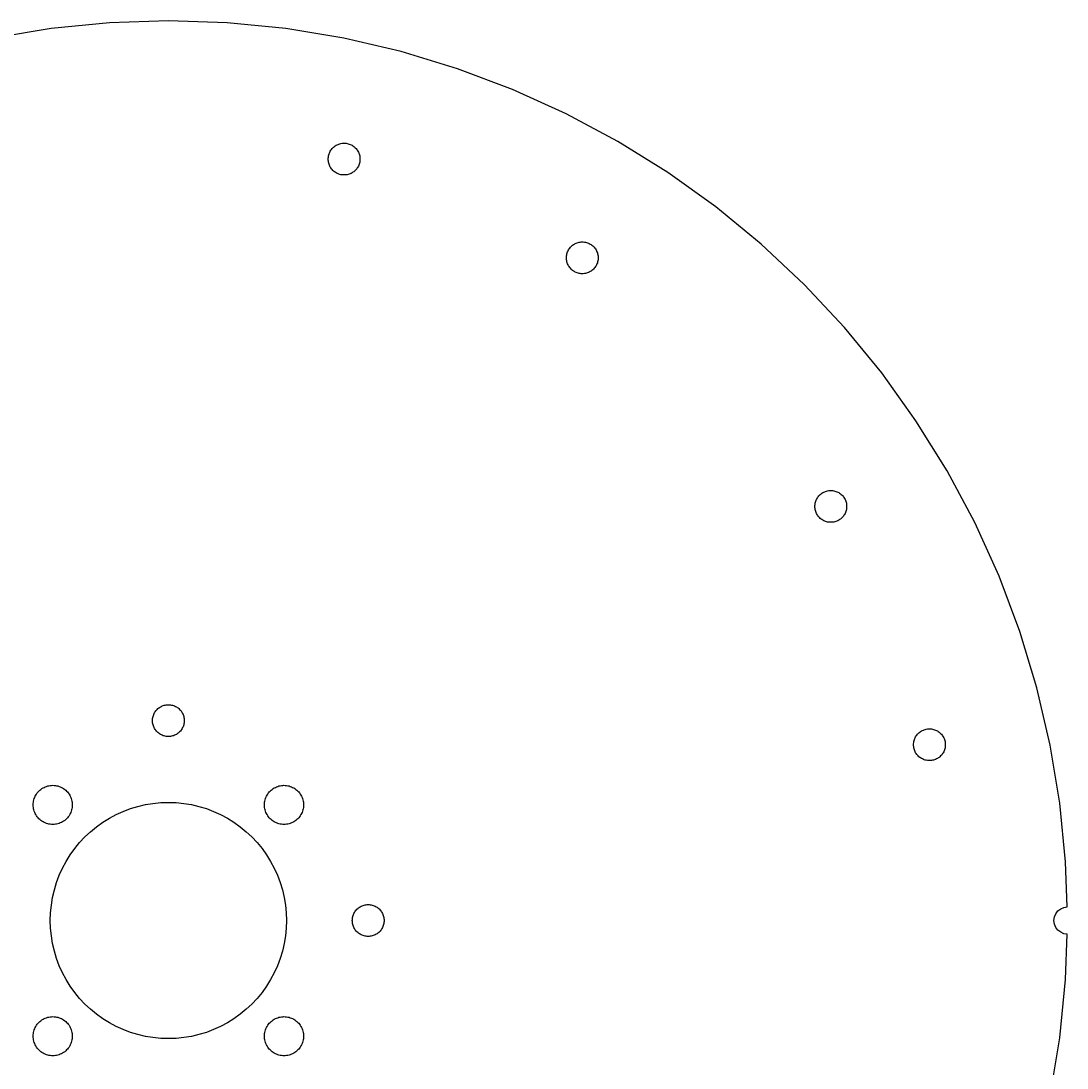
# Model space of a CAD drawing. Header units: metres. Extents: x -99 to 99, y -99 to 99.
# Drawn here: x -16.2 to 99, y -16.2 to 99 of the extents above; entities that cross this region are included whole.
import ezdxf

# ---------------------------------------------------------------- set-up
doc = ezdxf.new("R2010")
doc.units = ezdxf.units.M

msp = doc.modelspace()

# ---------------------------------------------------------------- linework, layer by layer
for p, q in [((-12.9221, 98.153), (-19.3139, 97.0977)), ((-6.4749, 98.788), (-12.9221, 98.153)), ((0, 99), (-6.4749, 98.788)), ((6.4749, 98.788), (0, 99)), ((12.9221, 98.153), (6.4749, 98.788)), ((19.3139, 97.0977), (12.9221, 98.153)), ((25.6231, 95.6266), (19.3139, 97.0977)), ((31.8225, 93.7461), (25.6231, 95.6266)), ((37.8857, 91.4641), (31.8225, 93.7461)), ((43.7866, 88.7904), (37.8857, 91.4641)), ((49.5, 85.7365), (43.7866, 88.7904)), ((18.3735, 85.2509), (18.4708, 85.3114)), ((18.4708, 85.3114), (18.5718, 85.3653)), ((18.5718, 85.3653), (18.6761, 85.4126)), ((18.6761, 85.4126), (18.7833, 85.4529)), ((18.7833, 85.4529), (18.8929, 85.4862)), ((18.8929, 85.4862), (19.0044, 85.5122)), ((19.0044, 85.5122), (19.1174, 85.5309)), ((19.1174, 85.5309), (19.2313, 85.5421)), ((19.2313, 85.5421), (19.3458, 85.5458)), ((19.3458, 85.5458), (19.4602, 85.5421)), ((19.4602, 85.5421), (19.5742, 85.5309)), ((19.5742, 85.5309), (19.6872, 85.5122)), ((19.6872, 85.5122), (19.7987, 85.4862)), ((19.7987, 85.4862), (19.9083, 85.4529)), ((19.9083, 85.4529), (20.0155, 85.4126)), ((20.0155, 85.4126), (20.1198, 85.3653)), ((20.1198, 85.3653), (20.2208, 85.3114)), ((20.2208, 85.3114), (20.318, 85.2509)), ((55.0014, 82.3155), (49.5, 85.7365)), ((17.6107, 84.0242), (17.6294, 84.1372)), ((17.6294, 84.1372), (17.6554, 84.2487)), ((17.6554, 84.2487), (17.6887, 84.3583)), ((17.6887, 84.3583), (17.729, 84.4655)), ((17.729, 84.4655), (17.7763, 84.5698)), ((17.7763, 84.5698), (17.8302, 84.6708)), ((17.8302, 84.6708), (17.8907, 84.7681)), ((17.8907, 84.7681), (17.9574, 84.8611)), ((17.9574, 84.8611), (18.0301, 84.9497)), ((18.0301, 84.9497), (18.1084, 85.0332)), ((18.1084, 85.0332), (18.1919, 85.1115)), ((18.1919, 85.1115), (18.2805, 85.1842)), ((18.2805, 85.1842), (18.3735, 85.2509)), ((20.318, 85.2509), (20.4111, 85.1842)), ((20.4111, 85.1842), (20.4996, 85.1115)), ((20.4996, 85.1115), (20.5832, 85.0332)), ((20.5832, 85.0332), (20.6615, 84.9497)), ((20.6615, 84.9497), (20.7341, 84.8611)), ((20.7341, 84.8611), (20.8009, 84.7681)), ((20.8009, 84.7681), (20.8613, 84.6708)), ((20.8613, 84.6708), (20.9153, 84.5698)), ((20.9153, 84.5698), (20.9626, 84.4655)), ((20.9626, 84.4655), (21.0029, 84.3583)), ((21.0029, 84.3583), (21.0361, 84.2487)), ((21.0361, 84.2487), (21.0622, 84.1372)), ((21.0622, 84.1372), (21.0808, 84.0242)), ((17.5958, 83.7958), (17.5995, 83.9103)), ((17.5995, 83.6814), (17.5958, 83.7958)), ((17.5995, 83.9103), (17.6107, 84.0242)), ((17.6107, 83.5674), (17.5995, 83.6814)), ((17.6294, 83.4544), (17.6107, 83.5674)), ((17.6554, 83.3429), (17.6294, 83.4544)), ((17.6887, 83.2333), (17.6554, 83.3429)), ((17.729, 83.1261), (17.6887, 83.2333)), ((17.7763, 83.0218), (17.729, 83.1261)), ((17.8302, 82.9208), (17.7763, 83.0218)), ((20.9153, 83.0218), (20.8613, 82.9208)), ((20.9626, 83.1261), (20.9153, 83.0218)), ((21.0029, 83.2333), (20.9626, 83.1261)), ((21.0361, 83.3429), (21.0029, 83.2333)), ((21.0622, 83.4544), (21.0361, 83.3429)), ((21.0808, 83.5674), (21.0622, 83.4544)), ((21.0808, 84.0242), (21.092, 83.9103)), ((21.092, 83.6814), (21.0808, 83.5674)), ((21.092, 83.9103), (21.0958, 83.7958)), ((21.0958, 83.7958), (21.092, 83.6814)), ((17.8907, 82.8236), (17.8302, 82.9208)), ((17.9574, 82.7305), (17.8907, 82.8236)), ((18.0301, 82.642), (17.9574, 82.7305)), ((18.1084, 82.5584), (18.0301, 82.642)), ((18.1919, 82.4801), (18.1084, 82.5584)), ((18.2805, 82.4075), (18.1919, 82.4801)), ((18.3735, 82.3407), (18.2805, 82.4075)), ((18.4708, 82.2803), (18.3735, 82.3407)), ((18.5718, 82.2263), (18.4708, 82.2803)), ((18.6761, 82.179), (18.5718, 82.2263)), ((18.7833, 82.1387), (18.6761, 82.179)), ((18.8929, 82.1055), (18.7833, 82.1387)), ((19.0044, 82.0794), (18.8929, 82.1055)), ((19.1174, 82.0608), (19.0044, 82.0794)), ((19.2313, 82.0496), (19.1174, 82.0608)), ((19.3458, 82.0458), (19.2313, 82.0496)), ((19.4602, 82.0496), (19.3458, 82.0458)), ((19.5742, 82.0608), (19.4602, 82.0496)), ((19.6872, 82.0794), (19.5742, 82.0608)), ((19.7987, 82.1055), (19.6872, 82.0794)), ((19.9083, 82.1387), (19.7987, 82.1055)), ((20.0155, 82.179), (19.9083, 82.1387)), ((20.1198, 82.2263), (20.0155, 82.179)), ((20.2208, 82.2803), (20.1198, 82.2263)), ((20.318, 82.3407), (20.2208, 82.2803)), ((20.4111, 82.4075), (20.318, 82.3407)), ((20.4996, 82.4801), (20.4111, 82.4075)), ((20.5832, 82.5584), (20.4996, 82.4801)), ((20.6615, 82.642), (20.5832, 82.5584)), ((20.7341, 82.7305), (20.6615, 82.642)), ((20.8009, 82.8236), (20.7341, 82.7305)), ((20.8613, 82.9208), (20.8009, 82.8236)), ((60.2674, 78.542), (55.0014, 82.3155)), ((65.2752, 74.4321), (60.2674, 78.542)), ((44.0035, 73.7061), (44.0575, 73.8071)), ((44.0575, 73.8071), (44.118, 73.9044)), ((44.118, 73.9044), (44.1847, 73.9975)), ((44.1847, 73.9975), (44.2573, 74.086)), ((44.2573, 74.086), (44.3356, 74.1696)), ((44.3356, 74.1696), (44.4192, 74.2478)), ((44.4192, 74.2478), (44.5077, 74.3205)), ((44.5077, 74.3205), (44.6008, 74.3872)), ((44.6008, 74.3872), (44.698, 74.4477)), ((44.698, 74.4477), (44.799, 74.5017)), ((44.799, 74.5017), (44.9034, 74.5489)), ((44.9034, 74.5489), (45.0105, 74.5893)), ((45.0105, 74.5893), (45.1201, 74.6225)), ((45.1201, 74.6225), (45.2316, 74.6485)), ((45.2316, 74.6485), (45.3446, 74.6672)), ((45.3446, 74.6672), (45.4586, 74.6784)), ((45.4586, 74.6784), (45.573, 74.6821)), ((45.573, 74.6821), (45.6875, 74.6784)), ((45.6875, 74.6784), (45.8015, 74.6672)), ((45.8015, 74.6672), (45.9145, 74.6485)), ((45.9145, 74.6485), (46.026, 74.6225)), ((46.026, 74.6225), (46.1356, 74.5893)), ((46.1356, 74.5893), (46.2428, 74.5489)), ((46.2428, 74.5489), (46.3471, 74.5017)), ((46.3471, 74.5017), (46.448, 74.4477)), ((46.448, 74.4477), (46.5453, 74.3872)), ((46.5453, 74.3872), (46.6384, 74.3205)), ((46.6384, 74.3205), (46.7269, 74.2478)), ((46.7269, 74.2478), (46.8105, 74.1696)), ((46.8105, 74.1696), (46.8888, 74.086)), ((46.8888, 74.086), (46.9614, 73.9975)), ((46.9614, 73.9975), (47.0281, 73.9044)), ((47.0281, 73.9044), (47.0886, 73.8071)), ((47.0886, 73.8071), (47.1426, 73.7061)), ((70.0036, 70.0036), (65.2752, 74.4321)), ((43.823, 72.9321), (43.8268, 73.0466)), ((43.8268, 72.8177), (43.823, 72.9321)), ((43.8268, 73.0466), (43.838, 73.1606)), ((43.838, 72.7037), (43.8268, 72.8177)), ((43.838, 73.1606), (43.8567, 73.2735)), ((43.8567, 72.5907), (43.838, 72.7037)), ((43.8567, 73.2735), (43.8827, 73.3851)), ((43.8827, 73.3851), (43.9159, 73.4946)), ((43.9159, 73.4946), (43.9563, 73.6018)), ((43.9563, 73.6018), (44.0035, 73.7061)), ((47.1426, 73.7061), (47.1898, 73.6018)), ((47.1898, 73.6018), (47.2302, 73.4946)), ((47.2302, 73.4946), (47.2634, 73.3851)), ((47.2634, 73.3851), (47.2894, 73.2735)), ((47.2894, 73.2735), (47.3081, 73.1606)), ((47.3081, 72.7037), (47.2894, 72.5907)), ((47.3081, 73.1606), (47.3193, 73.0466)), ((47.3193, 72.8177), (47.3081, 72.7037)), ((47.3193, 73.0466), (47.323, 72.9321)), ((47.323, 72.9321), (47.3193, 72.8177)), ((43.8827, 72.4792), (43.8567, 72.5907)), ((43.9159, 72.3696), (43.8827, 72.4792)), ((43.9563, 72.2624), (43.9159, 72.3696)), ((44.0035, 72.1581), (43.9563, 72.2624)), ((44.0575, 72.0571), (44.0035, 72.1581)), ((44.118, 71.9599), (44.0575, 72.0571)), ((44.1847, 71.8668), (44.118, 71.9599)), ((44.2573, 71.7783), (44.1847, 71.8668)), ((44.3356, 71.6947), (44.2573, 71.7783)), ((44.4192, 71.6164), (44.3356, 71.6947)), ((44.5077, 71.5438), (44.4192, 71.6164)), ((44.6008, 71.4771), (44.5077, 71.5438)), ((44.698, 71.4166), (44.6008, 71.4771)), ((46.5453, 71.4771), (46.448, 71.4166)), ((46.6384, 71.5438), (46.5453, 71.4771)), ((46.7269, 71.6164), (46.6384, 71.5438)), ((46.8105, 71.6947), (46.7269, 71.6164)), ((46.8888, 71.7783), (46.8105, 71.6947)), ((46.9614, 71.8668), (46.8888, 71.7783)), ((47.0281, 71.9599), (46.9614, 71.8668)), ((47.0886, 72.0571), (47.0281, 71.9599)), ((47.1426, 72.1581), (47.0886, 72.0571)), ((47.1898, 72.2624), (47.1426, 72.1581)), ((47.2302, 72.3696), (47.1898, 72.2624)), ((47.2634, 72.4792), (47.2302, 72.3696)), ((47.2894, 72.5907), (47.2634, 72.4792)), ((44.799, 71.3626), (44.698, 71.4166)), ((44.9034, 71.3153), (44.799, 71.3626)), ((45.0105, 71.275), (44.9034, 71.3153)), ((45.1201, 71.2418), (45.0105, 71.275)), ((45.2316, 71.2158), (45.1201, 71.2418)), ((45.3446, 71.1971), (45.2316, 71.2158)), ((45.4586, 71.1859), (45.3446, 71.1971)), ((45.573, 71.1821), (45.4586, 71.1859)), ((45.6875, 71.1859), (45.573, 71.1821)), ((45.8015, 71.1971), (45.6875, 71.1859)), ((45.9145, 71.2158), (45.8015, 71.1971)), ((46.026, 71.2418), (45.9145, 71.2158)), ((46.1356, 71.275), (46.026, 71.2418)), ((46.2428, 71.3153), (46.1356, 71.275)), ((46.3471, 71.3626), (46.2428, 71.3153)), ((46.448, 71.4166), (46.3471, 71.3626)), ((74.4321, 65.2752), (70.0036, 70.0036)), ((78.542, 60.2674), (74.4321, 65.2752)), ((82.3155, 55.0014), (78.542, 60.2674)), ((85.7365, 49.5), (82.3155, 55.0014)), ((88.7904, 43.7866), (85.7365, 49.5)), ((72.3696, 47.2302), (72.4792, 47.2634)), ((72.4792, 47.2634), (72.5907, 47.2894)), ((72.5907, 47.2894), (72.7037, 47.3081)), ((72.7037, 47.3081), (72.8177, 47.3193)), ((72.8177, 47.3193), (72.9321, 47.323)), ((72.9321, 47.323), (73.0466, 47.3193)), ((73.0466, 47.3193), (73.1606, 47.3081)), ((73.1606, 47.3081), (73.2735, 47.2894)), ((73.2735, 47.2894), (73.3851, 47.2634)), ((73.3851, 47.2634), (73.4946, 47.2302)), ((71.2418, 46.026), (71.275, 46.1356)), ((71.275, 46.1356), (71.3153, 46.2428)), ((71.3153, 46.2428), (71.3626, 46.3471)), ((71.3626, 46.3471), (71.4166, 46.448)), ((71.4166, 46.448), (71.4771, 46.5453)), ((71.4771, 46.5453), (71.5438, 46.6384)), ((71.5438, 46.6384), (71.6164, 46.7269)), ((71.6164, 46.7269), (71.6947, 46.8105)), ((71.6947, 46.8105), (71.7783, 46.8888)), ((71.7783, 46.8888), (71.8668, 46.9614)), ((71.8668, 46.9614), (71.9599, 47.0281)), ((71.9599, 47.0281), (72.0571, 47.0886)), ((72.0571, 47.0886), (72.1581, 47.1426)), ((72.1581, 47.1426), (72.2624, 47.1898)), ((72.2624, 47.1898), (72.3696, 47.2302)), ((73.4946, 47.2302), (73.6018, 47.1898)), ((73.6018, 47.1898), (73.7061, 47.1426)), ((73.7061, 47.1426), (73.8071, 47.0886)), ((73.8071, 47.0886), (73.9044, 47.0281)), ((73.9044, 47.0281), (73.9975, 46.9614)), ((73.9975, 46.9614), (74.086, 46.8888)), ((74.086, 46.8888), (74.1696, 46.8105)), ((74.1696, 46.8105), (74.2478, 46.7269)), ((74.2478, 46.7269), (74.3205, 46.6384)), ((74.3205, 46.6384), (74.3872, 46.5453)), ((74.3872, 46.5453), (74.4477, 46.448)), ((74.4477, 46.448), (74.5017, 46.3471)), ((74.5017, 46.3471), (74.5489, 46.2428)), ((74.5489, 46.2428), (74.5893, 46.1356)), ((74.5893, 46.1356), (74.6225, 46.026)), ((71.1821, 45.573), (71.1859, 45.6875)), ((71.1859, 45.4586), (71.1821, 45.573)), ((71.1859, 45.6875), (71.1971, 45.8015)), ((71.1971, 45.3446), (71.1859, 45.4586)), ((71.1971, 45.8015), (71.2158, 45.9145)), ((71.2158, 45.2316), (71.1971, 45.3446)), ((71.2158, 45.9145), (71.2418, 46.026)), ((71.2418, 45.1201), (71.2158, 45.2316)), ((71.275, 45.0105), (71.2418, 45.1201)), ((71.3153, 44.9034), (71.275, 45.0105)), ((74.5893, 45.0105), (74.5489, 44.9034)), ((74.6225, 45.1201), (74.5893, 45.0105)), ((74.6225, 46.026), (74.6485, 45.9145)), ((74.6485, 45.2316), (74.6225, 45.1201)), ((74.6485, 45.9145), (74.6672, 45.8015)), ((74.6672, 45.3446), (74.6485, 45.2316)), ((74.6672, 45.8015), (74.6784, 45.6875)), ((74.6784, 45.4586), (74.6672, 45.3446)), ((74.6784, 45.6875), (74.6821, 45.573)), ((74.6821, 45.573), (74.6784, 45.4586)), ((71.3626, 44.799), (71.3153, 44.9034)), ((71.4166, 44.698), (71.3626, 44.799)), ((71.4771, 44.6008), (71.4166, 44.698)), ((71.5438, 44.5077), (71.4771, 44.6008)), ((71.6164, 44.4192), (71.5438, 44.5077)), ((71.6947, 44.3356), (71.6164, 44.4192)), ((71.7783, 44.2573), (71.6947, 44.3356)), ((71.8668, 44.1847), (71.7783, 44.2573)), ((71.9599, 44.118), (71.8668, 44.1847)), ((72.0571, 44.0575), (71.9599, 44.118)), ((72.1581, 44.0035), (72.0571, 44.0575)), ((72.2624, 43.9563), (72.1581, 44.0035)), ((72.3696, 43.9159), (72.2624, 43.9563)), ((72.4792, 43.8827), (72.3696, 43.9159)), ((72.5907, 43.8567), (72.4792, 43.8827)), ((72.7037, 43.838), (72.5907, 43.8567)), ((72.8177, 43.8268), (72.7037, 43.838)), ((72.9321, 43.823), (72.8177, 43.8268)), ((73.0466, 43.8268), (72.9321, 43.823)), ((73.1606, 43.838), (73.0466, 43.8268)), ((73.2735, 43.8567), (73.1606, 43.838)), ((73.3851, 43.8827), (73.2735, 43.8567)), ((73.4946, 43.9159), (73.3851, 43.8827)), ((73.6018, 43.9563), (73.4946, 43.9159)), ((73.7061, 44.0035), (73.6018, 43.9563)), ((73.8071, 44.0575), (73.7061, 44.0035)), ((73.9044, 44.118), (73.8071, 44.0575)), ((73.9975, 44.1847), (73.9044, 44.118)), ((74.086, 44.2573), (73.9975, 44.1847)), ((74.1696, 44.3356), (74.086, 44.2573)), ((74.2478, 44.4192), (74.1696, 44.3356)), ((74.3205, 44.5077), (74.2478, 44.4192)), ((74.3872, 44.6008), (74.3205, 44.5077)), ((74.4477, 44.698), (74.3872, 44.6008)), ((74.5017, 44.799), (74.4477, 44.698)), ((74.5489, 44.9034), (74.5017, 44.799)), ((91.4641, 37.8857), (88.7904, 43.7866)), ((93.7461, 31.8225), (91.4641, 37.8857)), ((95.6266, 25.6231), (93.7461, 31.8225)), ((97.0977, 19.3139), (95.6266, 25.6231)), ((-1.45506, 22.9722), (-1.38837, 23.0653)), ((-1.38837, 23.0653), (-1.31572, 23.1539)), ((-1.31572, 23.1539), (-1.23743, 23.2374)), ((-1.23743, 23.2374), (-1.15385, 23.3157)), ((-1.15385, 23.3157), (-1.06532, 23.3884)), ((-1.06532, 23.3884), (-0.972244, 23.4551)), ((-0.972244, 23.4551), (-0.875, 23.5155)), ((-0.875, 23.5155), (-0.774002, 23.5695)), ((-0.774002, 23.5695), (-0.669693, 23.6168)), ((-0.669693, 23.6168), (-0.562515, 23.6571)), ((-0.562515, 23.6571), (-0.452927, 23.6904)), ((-0.452927, 23.6904), (-0.3414, 23.7164)), ((-0.3414, 23.7164), (-0.228409, 23.735)), ((-0.228409, 23.735), (-0.114441, 23.7462)), ((-0.114441, 23.7462), (0, 23.75)), ((0, 23.75), (0.114441, 23.7462)), ((0.114441, 23.7462), (0.228409, 23.735)), ((0.228409, 23.735), (0.3414, 23.7164)), ((0.3414, 23.7164), (0.452927, 23.6904)), ((0.452927, 23.6904), (0.562515, 23.6571)), ((0.562515, 23.6571), (0.669693, 23.6168)), ((0.669693, 23.6168), (0.774002, 23.5695)), ((0.774002, 23.5695), (0.875, 23.5155)), ((0.875, 23.5155), (0.972244, 23.4551)), ((0.972244, 23.4551), (1.06532, 23.3884)), ((1.06532, 23.3884), (1.15385, 23.3157)), ((1.15385, 23.3157), (1.23743, 23.2374)), ((1.23743, 23.2374), (1.31572, 23.1539)), ((1.31572, 23.1539), (1.38837, 23.0653)), ((1.38837, 23.0653), (1.45506, 22.9722)), ((-1.75, 22), (-1.74625, 22.1144)), ((-1.74625, 21.8855), (-1.75, 22)), ((-1.74625, 22.1144), (-1.73502, 22.2284)), ((-1.73502, 22.2284), (-1.71637, 22.3414)), ((-1.71637, 22.3414), (-1.69037, 22.4529)), ((-1.69037, 22.4529), (-1.65712, 22.5625)), ((-1.65712, 22.5625), (-1.61678, 22.6697)), ((-1.61678, 22.6697), (-1.56952, 22.774)), ((-1.56952, 22.774), (-1.51553, 22.875)), ((-1.51553, 22.875), (-1.45506, 22.9722)), ((1.45506, 22.9722), (1.51553, 22.875)), ((1.51553, 22.875), (1.56952, 22.774)), ((1.56952, 22.774), (1.61678, 22.6697)), ((1.61678, 22.6697), (1.65712, 22.5625)), ((1.65712, 22.5625), (1.69037, 22.4529)), ((1.69037, 22.4529), (1.71637, 22.3414)), ((1.71637, 22.3414), (1.73502, 22.2284)), ((1.73502, 22.2284), (1.74625, 22.1144)), ((1.74625, 22.1144), (1.75, 22)), ((1.75, 22), (1.74625, 21.8855)), ((-1.73502, 21.7716), (-1.74625, 21.8855)), ((-1.71637, 21.6586), (-1.73502, 21.7716)), ((-1.69037, 21.5471), (-1.71637, 21.6586)), ((-1.65712, 21.4375), (-1.69037, 21.5471)), ((-1.61678, 21.3303), (-1.65712, 21.4375)), ((-1.56952, 21.226), (-1.61678, 21.3303)), ((-1.51553, 21.125), (-1.56952, 21.226)), ((-1.45506, 21.0277), (-1.51553, 21.125)), ((-1.38837, 20.9347), (-1.45506, 21.0277)), ((-1.31572, 20.8461), (-1.38837, 20.9347)), ((-1.23743, 20.7626), (-1.31572, 20.8461)), ((-1.15385, 20.6843), (-1.23743, 20.7626)), ((1.23743, 20.7626), (1.15385, 20.6843)), ((1.31572, 20.8461), (1.23743, 20.7626)), ((1.38837, 20.9347), (1.31572, 20.8461)), ((1.45506, 21.0277), (1.38837, 20.9347)), ((1.51553, 21.125), (1.45506, 21.0277)), ((1.56952, 21.226), (1.51553, 21.125)), ((1.61678, 21.3303), (1.56952, 21.226)), ((1.65712, 21.4375), (1.61678, 21.3303)), ((1.69037, 21.5471), (1.65712, 21.4375)), ((1.71637, 21.6586), (1.69037, 21.5471)), ((1.73502, 21.7716), (1.71637, 21.6586)), ((1.74625, 21.8855), (1.73502, 21.7716)), ((82.7305, 20.7341), (82.8236, 20.8009)), ((82.8236, 20.8009), (82.9208, 20.8613)), ((82.9208, 20.8613), (83.0218, 20.9153)), ((83.0218, 20.9153), (83.1261, 20.9626)), ((83.1261, 20.9626), (83.2333, 21.0029)), ((83.2333, 21.0029), (83.3429, 21.0361)), ((83.3429, 21.0361), (83.4544, 21.0622)), ((83.4544, 21.0622), (83.5674, 21.0808)), ((83.5674, 21.0808), (83.6814, 21.092)), ((83.6814, 21.092), (83.7958, 21.0958)), ((83.7958, 21.0958), (83.9103, 21.092)), ((83.9103, 21.092), (84.0242, 21.0808)), ((84.0242, 21.0808), (84.1372, 21.0622)), ((84.1372, 21.0622), (84.2487, 21.0361)), ((84.2487, 21.0361), (84.3583, 21.0029)), ((84.3583, 21.0029), (84.4655, 20.9626)), ((84.4655, 20.9626), (84.5698, 20.9153)), ((84.5698, 20.9153), (84.6708, 20.8613)), ((84.6708, 20.8613), (84.7681, 20.8009)), ((84.7681, 20.8009), (84.8611, 20.7341)), ((-1.06532, 20.6116), (-1.15385, 20.6843)), ((-0.972244, 20.5449), (-1.06532, 20.6116)), ((-0.875, 20.4845), (-0.972244, 20.5449)), ((-0.774002, 20.4305), (-0.875, 20.4845)), ((-0.669693, 20.3832), (-0.774002, 20.4305)), ((-0.562515, 20.3429), (-0.669693, 20.3832)), ((-0.452927, 20.3096), (-0.562515, 20.3429)), ((-0.3414, 20.2836), (-0.452927, 20.3096)), ((-0.228409, 20.265), (-0.3414, 20.2836)), ((-0.114441, 20.2537), (-0.228409, 20.265)), ((0, 20.25), (-0.114441, 20.2537)), ((0.114441, 20.2537), (0, 20.25)), ((0.228409, 20.265), (0.114441, 20.2537)), ((0.3414, 20.2836), (0.228409, 20.265)), ((0.452927, 20.3096), (0.3414, 20.2836)), ((0.562515, 20.3429), (0.452927, 20.3096)), ((0.669693, 20.3832), (0.562515, 20.3429)), ((0.774002, 20.4305), (0.669693, 20.3832)), ((0.875, 20.4845), (0.774002, 20.4305)), ((0.972244, 20.5449), (0.875, 20.4845)), ((1.06532, 20.6116), (0.972244, 20.5449)), ((1.15385, 20.6843), (1.06532, 20.6116)), ((82.0608, 19.5742), (82.0794, 19.6872)), ((82.0794, 19.6872), (82.1055, 19.7987)), ((82.1055, 19.7987), (82.1387, 19.9083)), ((82.1387, 19.9083), (82.179, 20.0155)), ((82.179, 20.0155), (82.2263, 20.1198)), ((82.2263, 20.1198), (82.2803, 20.2208)), ((82.2803, 20.2208), (82.3407, 20.318)), ((82.3407, 20.318), (82.4075, 20.4111)), ((82.4075, 20.4111), (82.4801, 20.4996)), ((82.4801, 20.4996), (82.5584, 20.5832)), ((82.5584, 20.5832), (82.642, 20.6615)), ((82.642, 20.6615), (82.7305, 20.7341)), ((84.8611, 20.7341), (84.9497, 20.6615)), ((84.9497, 20.6615), (85.0332, 20.5832)), ((85.0332, 20.5832), (85.1115, 20.4996)), ((85.1115, 20.4996), (85.1842, 20.4111)), ((85.1842, 20.4111), (85.2509, 20.318)), ((85.2509, 20.318), (85.3114, 20.2208)), ((85.3114, 20.2208), (85.3653, 20.1198)), ((85.3653, 20.1198), (85.4126, 20.0155)), ((85.4126, 20.0155), (85.4529, 19.9083)), ((85.4529, 19.9083), (85.4862, 19.7987)), ((85.4862, 19.7987), (85.5122, 19.6872)), ((85.5122, 19.6872), (85.5309, 19.5742)), ((82.0458, 19.3458), (82.0496, 19.4602)), ((82.0496, 19.2313), (82.0458, 19.3458)), ((82.0496, 19.4602), (82.0608, 19.5742)), ((82.0608, 19.1174), (82.0496, 19.2313)), ((82.0794, 19.0044), (82.0608, 19.1174)), ((82.1055, 18.8929), (82.0794, 19.0044)), ((82.1387, 18.7833), (82.1055, 18.8929)), ((82.179, 18.6761), (82.1387, 18.7833)), ((82.2263, 18.5718), (82.179, 18.6761)), ((82.2803, 18.4708), (82.2263, 18.5718)), ((82.3407, 18.3735), (82.2803, 18.4708)), ((85.3114, 18.4708), (85.2509, 18.3735)), ((85.3653, 18.5718), (85.3114, 18.4708)), ((85.4126, 18.6761), (85.3653, 18.5718)), ((85.4529, 18.7833), (85.4126, 18.6761)), ((85.4862, 18.8929), (85.4529, 18.7833)), ((85.5122, 19.0044), (85.4862, 18.8929)), ((85.5309, 19.1174), (85.5122, 19.0044)), ((85.5309, 19.5742), (85.5421, 19.4602)), ((85.5421, 19.2313), (85.5309, 19.1174)), ((85.5421, 19.4602), (85.5458, 19.3458)), ((85.5458, 19.3458), (85.5421, 19.2313)), ((98.153, 12.9221), (97.0977, 19.3139)), ((82.4075, 18.2805), (82.3407, 18.3735)), ((82.4801, 18.1919), (82.4075, 18.2805)), ((82.5584, 18.1084), (82.4801, 18.1919)), ((82.642, 18.0301), (82.5584, 18.1084)), ((82.7305, 17.9574), (82.642, 18.0301)), ((82.8236, 17.8907), (82.7305, 17.9574)), ((82.9208, 17.8302), (82.8236, 17.8907)), ((83.0218, 17.7763), (82.9208, 17.8302)), ((83.1261, 17.729), (83.0218, 17.7763)), ((83.2333, 17.6887), (83.1261, 17.729)), ((83.3429, 17.6554), (83.2333, 17.6887)), ((83.4544, 17.6294), (83.3429, 17.6554)), ((83.5674, 17.6107), (83.4544, 17.6294)), ((83.6814, 17.5995), (83.5674, 17.6107)), ((83.7958, 17.5958), (83.6814, 17.5995)), ((83.9103, 17.5995), (83.7958, 17.5958)), ((84.0242, 17.6107), (83.9103, 17.5995)), ((84.1372, 17.6294), (84.0242, 17.6107)), ((84.2487, 17.6554), (84.1372, 17.6294)), ((84.3583, 17.6887), (84.2487, 17.6554)), ((84.4655, 17.729), (84.3583, 17.6887)), ((84.5698, 17.7763), (84.4655, 17.729)), ((84.6708, 17.8302), (84.5698, 17.7763)), ((84.7681, 17.8907), (84.6708, 17.8302)), ((84.8611, 17.9574), (84.7681, 17.8907)), ((84.9497, 18.0301), (84.8611, 17.9574)), ((85.0332, 18.1084), (84.9497, 18.0301)), ((85.1115, 18.1919), (85.0332, 18.1084)), ((85.1842, 18.2805), (85.1115, 18.1919)), ((85.2509, 18.3735), (85.1842, 18.2805)), ((-14.5899, 13.8029), (-14.5156, 13.9224)), ((-14.5156, 13.9224), (-14.4336, 14.0368)), ((-14.4336, 14.0368), (-14.3444, 14.1455)), ((-14.3444, 14.1455), (-14.2482, 14.2482)), ((-14.2482, 14.2482), (-14.1455, 14.3444)), ((-14.1455, 14.3444), (-14.0368, 14.4336)), ((-14.0368, 14.4336), (-13.9224, 14.5156)), ((-13.9224, 14.5156), (-13.8029, 14.5899)), ((-13.8029, 14.5899), (-13.6788, 14.6562)), ((-13.6788, 14.6562), (-13.5507, 14.7142)), ((-13.5507, 14.7142), (-13.419, 14.7638)), ((-13.419, 14.7638), (-13.2844, 14.8047)), ((-13.2844, 14.8047), (-13.1474, 14.8366)), ((-13.1474, 14.8366), (-13.0085, 14.8595)), ((-13.0085, 14.8595), (-12.8685, 14.8733)), ((-12.8685, 14.8733), (-12.7279, 14.8779)), ((-12.7279, 14.8779), (-12.5873, 14.8733)), ((-12.5873, 14.8733), (-12.4473, 14.8595)), ((-12.4473, 14.8595), (-12.3085, 14.8366)), ((-12.3085, 14.8366), (-12.1714, 14.8047)), ((-12.1714, 14.8047), (-12.0368, 14.7638)), ((-12.0368, 14.7638), (-11.9052, 14.7142)), ((-11.9052, 14.7142), (-11.777, 14.6562)), ((-11.777, 14.6562), (-11.6529, 14.5899)), ((-11.6529, 14.5899), (-11.5334, 14.5156)), ((-11.5334, 14.5156), (-11.4191, 14.4336)), ((-11.4191, 14.4336), (-11.3103, 14.3444)), ((-11.3103, 14.3444), (-11.2076, 14.2482)), ((-11.2076, 14.2482), (-11.1115, 14.1455)), ((-11.1115, 14.1455), (-11.0222, 14.0368)), ((-11.0222, 14.0368), (-10.9403, 13.9224)), ((-10.9403, 13.9224), (-10.866, 13.8029)), ((10.866, 13.8029), (10.9403, 13.9224)), ((10.9403, 13.9224), (11.0222, 14.0368)), ((11.0222, 14.0368), (11.1115, 14.1455)), ((11.1115, 14.1455), (11.2076, 14.2482)), ((11.2076, 14.2482), (11.3103, 14.3444)), ((11.3103, 14.3444), (11.4191, 14.4336)), ((11.4191, 14.4336), (11.5334, 14.5156)), ((11.5334, 14.5156), (11.6529, 14.5899)), ((11.6529, 14.5899), (11.777, 14.6562)), ((11.777, 14.6562), (11.9052, 14.7142)), ((11.9052, 14.7142), (12.0368, 14.7638)), ((12.0368, 14.7638), (12.1714, 14.8047)), ((12.1714, 14.8047), (12.3085, 14.8366)), ((12.3085, 14.8366), (12.4473, 14.8595)), ((12.4473, 14.8595), (12.5873, 14.8733)), ((12.5873, 14.8733), (12.7279, 14.8779)), ((12.7279, 14.8779), (12.8685, 14.8733)), ((12.8685, 14.8733), (13.0085, 14.8595)), ((13.0085, 14.8595), (13.1474, 14.8366)), ((13.1474, 14.8366), (13.2844, 14.8047)), ((13.2844, 14.8047), (13.419, 14.7638)), ((13.419, 14.7638), (13.5507, 14.7142)), ((13.5507, 14.7142), (13.6788, 14.6562)), ((13.6788, 14.6562), (13.8029, 14.5899)), ((13.8029, 14.5899), (13.9224, 14.5156)), ((13.9224, 14.5156), (14.0368, 14.4336)), ((14.0368, 14.4336), (14.1455, 14.3444)), ((14.1455, 14.3444), (14.2482, 14.2482)), ((14.2482, 14.2482), (14.3444, 14.1455)), ((14.3444, 14.1455), (14.4336, 14.0368)), ((14.4336, 14.0368), (14.5156, 13.9224)), ((14.5156, 13.9224), (14.5899, 13.8029)), ((-14.8779, 12.7279), (-14.8733, 12.8685)), ((-14.8733, 12.5873), (-14.8779, 12.7279)), ((-14.8733, 12.8685), (-14.8595, 13.0085)), ((-14.8595, 13.0085), (-14.8366, 13.1474)), ((-14.8366, 13.1474), (-14.8047, 13.2844)), ((-14.8047, 13.2844), (-14.7638, 13.419)), ((-14.7638, 13.419), (-14.7142, 13.5507)), ((-14.7142, 13.5507), (-14.6562, 13.6788)), ((-14.6562, 13.6788), (-14.5899, 13.8029)), ((-10.866, 13.8029), (-10.7996, 13.6788)), ((-10.7996, 13.6788), (-10.7416, 13.5507)), ((-10.7416, 13.5507), (-10.692, 13.419)), ((-10.692, 13.419), (-10.6512, 13.2844)), ((-10.6512, 13.2844), (-10.6192, 13.1474)), ((-10.6192, 13.1474), (-10.5963, 13.0085)), ((-10.5963, 13.0085), (-10.5825, 12.8685)), ((-10.5825, 12.8685), (-10.5779, 12.7279)), ((-10.5779, 12.7279), (-10.5825, 12.5873)), ((-3.36464, 12.557), (-2.53616, 12.7502)), ((-2.53616, 12.7502), (-1.69684, 12.8888)), ((-1.69684, 12.8888), (-0.850235, 12.9722)), ((-0.850235, 12.9722), (0, 13)), ((0, 13), (0.850235, 12.9722)), ((0.850235, 12.9722), (1.69684, 12.8888)), ((1.69684, 12.8888), (2.53616, 12.7502)), ((2.53616, 12.7502), (3.36464, 12.557)), ((10.5779, 12.7279), (10.5825, 12.8685)), ((10.5825, 12.5873), (10.5779, 12.7279)), ((10.5825, 12.8685), (10.5963, 13.0085)), ((10.5963, 13.0085), (10.6192, 13.1474)), ((10.6192, 13.1474), (10.6512, 13.2844)), ((10.6512, 13.2844), (10.692, 13.419)), ((10.692, 13.419), (10.7416, 13.5507)), ((10.7416, 13.5507), (10.7996, 13.6788)), ((10.7996, 13.6788), (10.866, 13.8029)), ((14.5899, 13.8029), (14.6562, 13.6788)), ((14.6562, 13.6788), (14.7142, 13.5507)), ((14.7142, 13.5507), (14.7638, 13.419)), ((14.7638, 13.419), (14.8047, 13.2844)), ((14.8047, 13.2844), (14.8366, 13.1474)), ((14.8366, 13.1474), (14.8595, 13.0085)), ((14.8595, 13.0085), (14.8733, 12.8685)), ((14.8733, 12.8685), (14.8779, 12.7279)), ((14.8779, 12.7279), (14.8733, 12.5873)), ((98.788, 6.4749), (98.153, 12.9221)), ((-14.8595, 12.4473), (-14.8733, 12.5873)), ((-14.8366, 12.3085), (-14.8595, 12.4473)), ((-14.8047, 12.1714), (-14.8366, 12.3085)), ((-14.7638, 12.0368), (-14.8047, 12.1714)), ((-14.7142, 11.9052), (-14.7638, 12.0368)), ((-14.6562, 11.777), (-14.7142, 11.9052)), ((-14.5899, 11.6529), (-14.6562, 11.777)), ((-14.5156, 11.5334), (-14.5899, 11.6529)), ((-14.4336, 11.4191), (-14.5156, 11.5334)), ((-10.9403, 11.5334), (-11.0222, 11.4191)), ((-10.866, 11.6529), (-10.9403, 11.5334)), ((-10.7996, 11.777), (-10.866, 11.6529)), ((-10.7416, 11.9052), (-10.7996, 11.777)), ((-10.692, 12.0368), (-10.7416, 11.9052)), ((-10.6512, 12.1714), (-10.692, 12.0368)), ((-10.6192, 12.3085), (-10.6512, 12.1714)), ((-10.5963, 12.4473), (-10.6192, 12.3085)), ((-10.5825, 12.5873), (-10.5963, 12.4473)), ((-6.5, 11.2583), (-5.74974, 11.6593)), ((-5.74974, 11.6593), (-4.97488, 12.0104)), ((-4.97488, 12.0104), (-4.17871, 12.3101)), ((-4.17871, 12.3101), (-3.36464, 12.557)), ((3.36464, 12.557), (4.17871, 12.3101)), ((4.17871, 12.3101), (4.97488, 12.0104)), ((4.97488, 12.0104), (5.74974, 11.6593)), ((5.74974, 11.6593), (6.5, 11.2583)), ((10.5963, 12.4473), (10.5825, 12.5873)), ((10.6192, 12.3085), (10.5963, 12.4473)), ((10.6512, 12.1714), (10.6192, 12.3085)), ((10.692, 12.0368), (10.6512, 12.1714)), ((10.7416, 11.9052), (10.692, 12.0368)), ((10.7996, 11.777), (10.7416, 11.9052)), ((10.866, 11.6529), (10.7996, 11.777)), ((10.9403, 11.5334), (10.866, 11.6529)), ((11.0222, 11.4191), (10.9403, 11.5334)), ((14.5156, 11.5334), (14.4336, 11.4191)), ((14.5899, 11.6529), (14.5156, 11.5334)), ((14.6562, 11.777), (14.5899, 11.6529)), ((14.7142, 11.9052), (14.6562, 11.777)), ((14.7638, 12.0368), (14.7142, 11.9052)), ((14.8047, 12.1714), (14.7638, 12.0368)), ((14.8366, 12.3085), (14.8047, 12.1714)), ((14.8595, 12.4473), (14.8366, 12.3085)), ((14.8733, 12.5873), (14.8595, 12.4473)), ((-14.3444, 11.3103), (-14.4336, 11.4191)), ((-14.2482, 11.2076), (-14.3444, 11.3103)), ((-14.1455, 11.1115), (-14.2482, 11.2076)), ((-14.0368, 11.0222), (-14.1455, 11.1115)), ((-13.9224, 10.9403), (-14.0368, 11.0222)), ((-13.8029, 10.866), (-13.9224, 10.9403)), ((-13.6788, 10.7996), (-13.8029, 10.866)), ((-13.5507, 10.7416), (-13.6788, 10.7996)), ((-13.419, 10.692), (-13.5507, 10.7416)), ((-13.2844, 10.6512), (-13.419, 10.692)), ((-13.1474, 10.6192), (-13.2844, 10.6512)), ((-13.0085, 10.5963), (-13.1474, 10.6192)), ((-12.8685, 10.5825), (-13.0085, 10.5963)), ((-12.7279, 10.5779), (-12.8685, 10.5825)), ((-12.5873, 10.5825), (-12.7279, 10.5779)), ((-12.4473, 10.5963), (-12.5873, 10.5825)), ((-12.3085, 10.6192), (-12.4473, 10.5963)), ((-12.1714, 10.6512), (-12.3085, 10.6192)), ((-12.0368, 10.692), (-12.1714, 10.6512)), ((-11.9052, 10.7416), (-12.0368, 10.692)), ((-11.777, 10.7996), (-11.9052, 10.7416)), ((-11.6529, 10.866), (-11.777, 10.7996)), ((-11.5334, 10.9403), (-11.6529, 10.866)), ((-11.4191, 11.0222), (-11.5334, 10.9403)), ((-11.3103, 11.1115), (-11.4191, 11.0222)), ((-11.2076, 11.2076), (-11.3103, 11.1115)), ((-11.1115, 11.3103), (-11.2076, 11.2076)), ((-11.0222, 11.4191), (-11.1115, 11.3103)), ((-7.91389, 10.3136), (-7.22241, 10.8091)), ((-7.22241, 10.8091), (-6.5, 11.2583)), ((6.5, 11.2583), (7.22241, 10.8091)), ((7.22241, 10.8091), (7.91389, 10.3136)), ((11.1115, 11.3103), (11.0222, 11.4191)), ((11.2076, 11.2076), (11.1115, 11.3103)), ((11.3103, 11.1115), (11.2076, 11.2076)), ((11.4191, 11.0222), (11.3103, 11.1115)), ((11.5334, 10.9403), (11.4191, 11.0222)), ((11.6529, 10.866), (11.5334, 10.9403)), ((11.777, 10.7996), (11.6529, 10.866)), ((11.9052, 10.7416), (11.777, 10.7996)), ((12.0368, 10.692), (11.9052, 10.7416)), ((12.1714, 10.6512), (12.0368, 10.692)), ((12.3085, 10.6192), (12.1714, 10.6512)), ((12.4473, 10.5963), (12.3085, 10.6192)), ((12.5873, 10.5825), (12.4473, 10.5963)), ((12.7279, 10.5779), (12.5873, 10.5825)), ((12.8685, 10.5825), (12.7279, 10.5779)), ((13.0085, 10.5963), (12.8685, 10.5825)), ((13.1474, 10.6192), (13.0085, 10.5963)), ((13.2844, 10.6512), (13.1474, 10.6192)), ((13.419, 10.692), (13.2844, 10.6512)), ((13.5507, 10.7416), (13.419, 10.692)), ((13.6788, 10.7996), (13.5507, 10.7416)), ((13.8029, 10.866), (13.6788, 10.7996)), ((13.9224, 10.9403), (13.8029, 10.866)), ((14.0368, 11.0222), (13.9224, 10.9403)), ((14.1455, 11.1115), (14.0368, 11.0222)), ((14.2482, 11.2076), (14.1455, 11.1115)), ((14.3444, 11.3103), (14.2482, 11.2076)), ((14.4336, 11.4191), (14.3444, 11.3103)), ((-9.19238, 9.19238), (-8.57149, 9.77391)), ((-8.57149, 9.77391), (-7.91389, 10.3136)), ((7.91389, 10.3136), (8.57149, 9.77391)), ((8.57149, 9.77391), (9.19238, 9.19238)), ((-10.3136, 7.91389), (-9.77391, 8.57149)), ((-9.77391, 8.57149), (-9.19238, 9.19238)), ((9.19238, 9.19238), (9.77391, 8.57149)), ((9.77391, 8.57149), (10.3136, 7.91389)), ((-11.2583, 6.5), (-10.8091, 7.22241)), ((-10.8091, 7.22241), (-10.3136, 7.91389)), ((10.3136, 7.91389), (10.8091, 7.22241)), ((10.8091, 7.22241), (11.2583, 6.5)), ((-11.6593, 5.74974), (-11.2583, 6.5)), ((11.2583, 6.5), (11.6593, 5.74974)), ((98.9511, 1.49356), (98.788, 6.4749)), ((-12.3101, 4.17871), (-12.0104, 4.97488)), ((-12.0104, 4.97488), (-11.6593, 5.74974)), ((11.6593, 5.74974), (12.0104, 4.97488)), ((12.0104, 4.97488), (12.3101, 4.17871)), ((-12.557, 3.36464), (-12.3101, 4.17871)), ((12.3101, 4.17871), (12.557, 3.36464)), ((-12.8888, 1.69684), (-12.7502, 2.53616)), ((-12.7502, 2.53616), (-12.557, 3.36464)), ((12.557, 3.36464), (12.7502, 2.53616)), ((12.7502, 2.53616), (12.8888, 1.69684)), ((-12.9722, 0.850235), (-12.8888, 1.69684)), ((12.8888, 1.69684), (12.9722, 0.850235)), ((20.6116, 1.06532), (20.6843, 1.15385)), ((20.6843, 1.15385), (20.7626, 1.23743)), ((20.7626, 1.23743), (20.8461, 1.31572)), ((20.8461, 1.31572), (20.9347, 1.38837)), ((20.9347, 1.38837), (21.0277, 1.45506)), ((21.0277, 1.45506), (21.125, 1.51553)), ((21.125, 1.51553), (21.226, 1.56952)), ((21.226, 1.56952), (21.3303, 1.61678)), ((21.3303, 1.61678), (21.4375, 1.65712)), ((21.4375, 1.65712), (21.5471, 1.69037)), ((21.5471, 1.69037), (21.6586, 1.71637)), ((21.6586, 1.71637), (21.7716, 1.73502)), ((21.7716, 1.73502), (21.8855, 1.74625)), ((21.8855, 1.74625), (22, 1.75)), ((22, 1.75), (22.1144, 1.74625)), ((22.1144, 1.74625), (22.2284, 1.73502)), ((22.2284, 1.73502), (22.3414, 1.71637)), ((22.3414, 1.71637), (22.4529, 1.69037)), ((22.4529, 1.69037), (22.5625, 1.65712)), ((22.5625, 1.65712), (22.6697, 1.61678)), ((22.6697, 1.61678), (22.774, 1.56952)), ((22.774, 1.56952), (22.875, 1.51553)), ((22.875, 1.51553), (22.9722, 1.45506)), ((22.9722, 1.45506), (23.0653, 1.38837)), ((23.0653, 1.38837), (23.1539, 1.31572)), ((23.1539, 1.31572), (23.2374, 1.23743)), ((23.2374, 1.23743), (23.3157, 1.15385)), ((23.3157, 1.15385), (23.3884, 1.06532)), ((97.9393, 1.06065), (98.25, 1.29903)), ((98.25, 1.29903), (98.6118, 1.44888)), ((98.6118, 1.44888), (98.9511, 1.49356)), ((-13, 0), (-12.9722, 0.850235)), ((-12.9722, -0.850235), (-13, 0)), ((12.9722, 0.850235), (13, 0)), ((13, 0), (12.9722, -0.850235)), ((20.25, 0), (20.2537, 0.114441)), ((20.2537, -0.114441), (20.25, 0)), ((20.2537, 0.114441), (20.265, 0.228409)), ((20.265, 0.228409), (20.2836, 0.3414)), ((20.2836, 0.3414), (20.3096, 0.452927)), ((20.3096, 0.452927), (20.3429, 0.562515)), ((20.3429, 0.562515), (20.3832, 0.669693)), ((20.3832, 0.669693), (20.4305, 0.774002)), ((20.4305, 0.774002), (20.4845, 0.875)), ((20.4845, 0.875), (20.5449, 0.972244)), ((20.5449, 0.972244), (20.6116, 1.06532)), ((23.3884, 1.06532), (23.4551, 0.972244)), ((23.4551, 0.972244), (23.5155, 0.875)), ((23.5155, 0.875), (23.5695, 0.774002)), ((23.5695, 0.774002), (23.6168, 0.669693)), ((23.6168, 0.669693), (23.6571, 0.562515)), ((23.6571, 0.562515), (23.6904, 0.452927)), ((23.6904, 0.452927), (23.7164, 0.3414)), ((23.7164, 0.3414), (23.735, 0.228409)), ((23.735, 0.228409), (23.7462, 0.114441)), ((23.7462, 0.114441), (23.75, 0)), ((23.75, 0), (23.7462, -0.114441)), ((97.5, 0), (97.5511, 0.388214)), ((97.5511, -0.388214), (97.5, 0)), ((97.5511, 0.388214), (97.701, 0.75)), ((97.701, 0.75), (97.9393, 1.06065)), ((-12.8888, -1.69684), (-12.9722, -0.850235)), ((12.9722, -0.850235), (12.8888, -1.69684)), ((20.265, -0.228409), (20.2537, -0.114441)), ((20.2836, -0.3414), (20.265, -0.228409)), ((20.3096, -0.452927), (20.2836, -0.3414)), ((20.3429, -0.562515), (20.3096, -0.452927)), ((20.3832, -0.669693), (20.3429, -0.562515)), ((20.4305, -0.774002), (20.3832, -0.669693)), ((20.4845, -0.875), (20.4305, -0.774002)), ((20.5449, -0.972244), (20.4845, -0.875)), ((20.6116, -1.06532), (20.5449, -0.972244)), ((20.6843, -1.15385), (20.6116, -1.06532)), ((23.3884, -1.06532), (23.3157, -1.15385)), ((23.4551, -0.972244), (23.3884, -1.06532)), ((23.5155, -0.875), (23.4551, -0.972244)), ((23.5695, -0.774002), (23.5155, -0.875)), ((23.6168, -0.669693), (23.5695, -0.774002)), ((23.6571, -0.562515), (23.6168, -0.669693)), ((23.6904, -0.452927), (23.6571, -0.562515)), ((23.7164, -0.3414), (23.6904, -0.452927)), ((23.735, -0.228409), (23.7164, -0.3414)), ((23.7462, -0.114441), (23.735, -0.228409)), ((97.701, -0.75), (97.5511, -0.388214)), ((97.9393, -1.06065), (97.701, -0.75)), ((98.25, -1.29903), (97.9393, -1.06065)), ((-12.7502, -2.53616), (-12.8888, -1.69684)), ((12.8888, -1.69684), (12.7502, -2.53616)), ((20.7626, -1.23743), (20.6843, -1.15385)), ((20.8461, -1.31572), (20.7626, -1.23743)), ((20.9347, -1.38837), (20.8461, -1.31572)), ((21.0277, -1.45506), (20.9347, -1.38837)), ((21.125, -1.51553), (21.0277, -1.45506)), ((21.226, -1.56952), (21.125, -1.51553)), ((21.3303, -1.61678), (21.226, -1.56952)), ((21.4375, -1.65712), (21.3303, -1.61678)), ((21.5471, -1.69037), (21.4375, -1.65712)), ((21.6586, -1.71637), (21.5471, -1.69037)), ((21.7716, -1.73502), (21.6586, -1.71637)), ((21.8855, -1.74625), (21.7716, -1.73502)), ((22, -1.75), (21.8855, -1.74625)), ((22.1144, -1.74625), (22, -1.75)), ((22.2284, -1.73502), (22.1144, -1.74625)), ((22.3414, -1.71637), (22.2284, -1.73502)), ((22.4529, -1.69037), (22.3414, -1.71637)), ((22.5625, -1.65712), (22.4529, -1.69037)), ((22.6697, -1.61678), (22.5625, -1.65712)), ((22.774, -1.56952), (22.6697, -1.61678)), ((22.875, -1.51553), (22.774, -1.56952)), ((22.9722, -1.45506), (22.875, -1.51553)), ((23.0653, -1.38837), (22.9722, -1.45506)), ((23.1539, -1.31572), (23.0653, -1.38837)), ((23.2374, -1.23743), (23.1539, -1.31572)), ((23.3157, -1.15385), (23.2374, -1.23743)), ((98.6118, -1.44888), (98.25, -1.29903)), ((98.9511, -1.49356), (98.6118, -1.44888)), ((98.788, -6.4749), (98.9511, -1.49356)), ((-12.557, -3.36464), (-12.7502, -2.53616)), ((-12.3101, -4.17871), (-12.557, -3.36464)), ((12.557, -3.36464), (12.3101, -4.17871)), ((12.7502, -2.53616), (12.557, -3.36464)), ((-12.0104, -4.97488), (-12.3101, -4.17871)), ((12.3101, -4.17871), (12.0104, -4.97488)), ((-11.6593, -5.74974), (-12.0104, -4.97488)), ((-11.2583, -6.5), (-11.6593, -5.74974)), ((11.6593, -5.74974), (11.2583, -6.5)), ((12.0104, -4.97488), (11.6593, -5.74974)), ((-10.8091, -7.22241), (-11.2583, -6.5)), ((11.2583, -6.5), (10.8091, -7.22241)), ((98.153, -12.9221), (98.788, -6.4749)), ((-10.3136, -7.91389), (-10.8091, -7.22241)), ((-9.77391, -8.57149), (-10.3136, -7.91389)), ((10.3136, -7.91389), (9.77391, -8.57149)), ((10.8091, -7.22241), (10.3136, -7.91389)), ((-9.19238, -9.19238), (-9.77391, -8.57149)), ((-8.57149, -9.77391), (-9.19238, -9.19238)), ((9.19238, -9.19238), (8.57149, -9.77391)), ((9.77391, -8.57149), (9.19238, -9.19238)), ((-7.91389, -10.3136), (-8.57149, -9.77391)), ((-7.22241, -10.8091), (-7.91389, -10.3136)), ((7.91389, -10.3136), (7.22241, -10.8091)), ((8.57149, -9.77391), (7.91389, -10.3136)), ((-14.5156, -11.5334), (-14.4336, -11.4191)), ((-14.4336, -11.4191), (-14.3444, -11.3103)), ((-14.3444, -11.3103), (-14.2482, -11.2076)), ((-14.2482, -11.2076), (-14.1455, -11.1115)), ((-14.1455, -11.1115), (-14.0368, -11.0222)), ((-14.0368, -11.0222), (-13.9224, -10.9403)), ((-13.9224, -10.9403), (-13.8029, -10.866)), ((-13.8029, -10.866), (-13.6788, -10.7996)), ((-13.6788, -10.7996), (-13.5507, -10.7416)), ((-13.5507, -10.7416), (-13.419, -10.692)), ((-13.419, -10.692), (-13.2844, -10.6512)), ((-13.2844, -10.6512), (-13.1474, -10.6192)), ((-13.1474, -10.6192), (-13.0085, -10.5963)), ((-13.0085, -10.5963), (-12.8685, -10.5825)), ((-12.8685, -10.5825), (-12.7279, -10.5779)), ((-12.7279, -10.5779), (-12.5873, -10.5825)), ((-12.5873, -10.5825), (-12.4473, -10.5963)), ((-12.4473, -10.5963), (-12.3085, -10.6192)), ((-12.3085, -10.6192), (-12.1714, -10.6512)), ((-12.1714, -10.6512), (-12.0368, -10.692)), ((-12.0368, -10.692), (-11.9052, -10.7416)), ((-11.9052, -10.7416), (-11.777, -10.7996)), ((-11.777, -10.7996), (-11.6529, -10.866)), ((-11.6529, -10.866), (-11.5334, -10.9403)), ((-11.5334, -10.9403), (-11.4191, -11.0222)), ((-11.4191, -11.0222), (-11.3103, -11.1115)), ((-11.3103, -11.1115), (-11.2076, -11.2076)), ((-11.2076, -11.2076), (-11.1115, -11.3103)), ((-11.1115, -11.3103), (-11.0222, -11.4191)), ((-11.0222, -11.4191), (-10.9403, -11.5334)), ((-6.5, -11.2583), (-7.22241, -10.8091)), ((-5.74974, -11.6593), (-6.5, -11.2583)), ((6.5, -11.2583), (5.74974, -11.6593)), ((7.22241, -10.8091), (6.5, -11.2583)), ((10.9403, -11.5334), (11.0222, -11.4191)), ((11.0222, -11.4191), (11.1115, -11.3103)), ((11.1115, -11.3103), (11.2076, -11.2076)), ((11.2076, -11.2076), (11.3103, -11.1115)), ((11.3103, -11.1115), (11.4191, -11.0222)), ((11.4191, -11.0222), (11.5334, -10.9403)), ((11.5334, -10.9403), (11.6529, -10.866)), ((11.6529, -10.866), (11.777, -10.7996)), ((11.777, -10.7996), (11.9052, -10.7416)), ((11.9052, -10.7416), (12.0368, -10.692)), ((12.0368, -10.692), (12.1714, -10.6512)), ((12.1714, -10.6512), (12.3085, -10.6192)), ((12.3085, -10.6192), (12.4473, -10.5963)), ((12.4473, -10.5963), (12.5873, -10.5825)), ((12.5873, -10.5825), (12.7279, -10.5779)), ((12.7279, -10.5779), (12.8685, -10.5825)), ((12.8685, -10.5825), (13.0085, -10.5963)), ((13.0085, -10.5963), (13.1474, -10.6192)), ((13.1474, -10.6192), (13.2844, -10.6512)), ((13.2844, -10.6512), (13.419, -10.692)), ((13.419, -10.692), (13.5507, -10.7416)), ((13.5507, -10.7416), (13.6788, -10.7996)), ((13.6788, -10.7996), (13.8029, -10.866)), ((13.8029, -10.866), (13.9224, -10.9403)), ((13.9224, -10.9403), (14.0368, -11.0222)), ((14.0368, -11.0222), (14.1455, -11.1115)), ((14.1455, -11.1115), (14.2482, -11.2076)), ((14.2482, -11.2076), (14.3444, -11.3103)), ((14.3444, -11.3103), (14.4336, -11.4191)), ((14.4336, -11.4191), (14.5156, -11.5334)), ((-14.8779, -12.7279), (-14.8733, -12.5873)), ((-14.8733, -12.5873), (-14.8595, -12.4473)), ((-14.8595, -12.4473), (-14.8366, -12.3085)), ((-14.8366, -12.3085), (-14.8047, -12.1714)), ((-14.8047, -12.1714), (-14.7638, -12.0368)), ((-14.7638, -12.0368), (-14.7142, -11.9052)), ((-14.7142, -11.9052), (-14.6562, -11.777)), ((-14.6562, -11.777), (-14.5899, -11.6529)), ((-14.5899, -11.6529), (-14.5156, -11.5334)), ((-10.9403, -11.5334), (-10.866, -11.6529)), ((-10.866, -11.6529), (-10.7996, -11.777)), ((-10.7996, -11.777), (-10.7416, -11.9052)), ((-10.7416, -11.9052), (-10.692, -12.0368)), ((-10.692, -12.0368), (-10.6512, -12.1714)), ((-10.6512, -12.1714), (-10.6192, -12.3085)), ((-10.6192, -12.3085), (-10.5963, -12.4473)), ((-10.5963, -12.4473), (-10.5825, -12.5873)), ((-10.5825, -12.5873), (-10.5779, -12.7279)), ((-4.97488, -12.0104), (-5.74974, -11.6593)), ((-4.17871, -12.3101), (-4.97488, -12.0104)), ((-3.36464, -12.557), (-4.17871, -12.3101)), ((-2.53616, -12.7502), (-3.36464, -12.557)), ((3.36464, -12.557), (2.53616, -12.7502)), ((4.17871, -12.3101), (3.36464, -12.557)), ((4.97488, -12.0104), (4.17871, -12.3101)), ((5.74974, -11.6593), (4.97488, -12.0104)), ((10.5779, -12.7279), (10.5825, -12.5873)), ((10.5825, -12.5873), (10.5963, -12.4473)), ((10.5963, -12.4473), (10.6192, -12.3085)), ((10.6192, -12.3085), (10.6512, -12.1714)), ((10.6512, -12.1714), (10.692, -12.0368)), ((10.692, -12.0368), (10.7416, -11.9052)), ((10.7416, -11.9052), (10.7996, -11.777)), ((10.7996, -11.777), (10.866, -11.6529)), ((10.866, -11.6529), (10.9403, -11.5334)), ((14.5156, -11.5334), (14.5899, -11.6529)), ((14.5899, -11.6529), (14.6562, -11.777)), ((14.6562, -11.777), (14.7142, -11.9052)), ((14.7142, -11.9052), (14.7638, -12.0368)), ((14.7638, -12.0368), (14.8047, -12.1714)), ((14.8047, -12.1714), (14.8366, -12.3085)), ((14.8366, -12.3085), (14.8595, -12.4473)), ((14.8595, -12.4473), (14.8733, -12.5873)), ((14.8733, -12.5873), (14.8779, -12.7279)), ((-14.8733, -12.8685), (-14.8779, -12.7279)), ((-14.8595, -13.0085), (-14.8733, -12.8685)), ((-14.8366, -13.1474), (-14.8595, -13.0085)), ((-14.8047, -13.2844), (-14.8366, -13.1474)), ((-14.7638, -13.419), (-14.8047, -13.2844)), ((-14.7142, -13.5507), (-14.7638, -13.419)), ((-14.6562, -13.6788), (-14.7142, -13.5507)), ((-14.5899, -13.8029), (-14.6562, -13.6788)), ((-14.5156, -13.9224), (-14.5899, -13.8029)), ((-10.866, -13.8029), (-10.9403, -13.9224)), ((-10.7996, -13.6788), (-10.866, -13.8029)), ((-10.7416, -13.5507), (-10.7996, -13.6788)), ((-10.692, -13.419), (-10.7416, -13.5507)), ((-10.6512, -13.2844), (-10.692, -13.419)), ((-10.6192, -13.1474), (-10.6512, -13.2844)), ((-10.5963, -13.0085), (-10.6192, -13.1474)), ((-10.5825, -12.8685), (-10.5963, -13.0085)), ((-10.5779, -12.7279), (-10.5825, -12.8685)), ((-1.69684, -12.8888), (-2.53616, -12.7502)), ((-0.850235, -12.9722), (-1.69684, -12.8888)), ((0, -13), (-0.850235, -12.9722)), ((0.850235, -12.9722), (0, -13)), ((1.69684, -12.8888), (0.850235, -12.9722)), ((2.53616, -12.7502), (1.69684, -12.8888)), ((10.5825, -12.8685), (10.5779, -12.7279)), ((10.5963, -13.0085), (10.5825, -12.8685)), ((10.6192, -13.1474), (10.5963, -13.0085)), ((10.6512, -13.2844), (10.6192, -13.1474)), ((10.692, -13.419), (10.6512, -13.2844)), ((10.7416, -13.5507), (10.692, -13.419)), ((10.7996, -13.6788), (10.7416, -13.5507)), ((10.866, -13.8029), (10.7996, -13.6788)), ((10.9403, -13.9224), (10.866, -13.8029)), ((14.5899, -13.8029), (14.5156, -13.9224)), ((14.6562, -13.6788), (14.5899, -13.8029)), ((14.7142, -13.5507), (14.6562, -13.6788)), ((14.7638, -13.419), (14.7142, -13.5507)), ((14.8047, -13.2844), (14.7638, -13.419)), ((14.8366, -13.1474), (14.8047, -13.2844)), ((14.8595, -13.0085), (14.8366, -13.1474)), ((14.8733, -12.8685), (14.8595, -13.0085)), ((14.8779, -12.7279), (14.8733, -12.8685)), ((97.0977, -19.3139), (98.153, -12.9221)), ((-14.4336, -14.0368), (-14.5156, -13.9224)), ((-14.3444, -14.1455), (-14.4336, -14.0368)), ((-14.2482, -14.2482), (-14.3444, -14.1455)), ((-14.1455, -14.3444), (-14.2482, -14.2482)), ((-14.0368, -14.4336), (-14.1455, -14.3444)), ((-13.9224, -14.5156), (-14.0368, -14.4336)), ((-13.8029, -14.5899), (-13.9224, -14.5156)), ((-13.6788, -14.6562), (-13.8029, -14.5899)), ((-13.5507, -14.7142), (-13.6788, -14.6562)), ((-13.419, -14.7638), (-13.5507, -14.7142)), ((-13.2844, -14.8047), (-13.419, -14.7638)), ((-13.1474, -14.8366), (-13.2844, -14.8047)), ((-13.0085, -14.8595), (-13.1474, -14.8366)), ((-12.8685, -14.8733), (-13.0085, -14.8595)), ((-12.7279, -14.8779), (-12.8685, -14.8733)), ((-12.5873, -14.8733), (-12.7279, -14.8779)), ((-12.4473, -14.8595), (-12.5873, -14.8733)), ((-12.3085, -14.8366), (-12.4473, -14.8595)), ((-12.1714, -14.8047), (-12.3085, -14.8366)), ((-12.0368, -14.7638), (-12.1714, -14.8047)), ((-11.9052, -14.7142), (-12.0368, -14.7638)), ((-11.777, -14.6562), (-11.9052, -14.7142)), ((-11.6529, -14.5899), (-11.777, -14.6562)), ((-11.5334, -14.5156), (-11.6529, -14.5899)), ((-11.4191, -14.4336), (-11.5334, -14.5156)), ((-11.3103, -14.3444), (-11.4191, -14.4336)), ((-11.2076, -14.2482), (-11.3103, -14.3444)), ((-11.1115, -14.1455), (-11.2076, -14.2482)), ((-11.0222, -14.0368), (-11.1115, -14.1455)), ((-10.9403, -13.9224), (-11.0222, -14.0368)), ((11.0222, -14.0368), (10.9403, -13.9224)), ((11.1115, -14.1455), (11.0222, -14.0368)), ((11.2076, -14.2482), (11.1115, -14.1455)), ((11.3103, -14.3444), (11.2076, -14.2482)), ((11.4191, -14.4336), (11.3103, -14.3444)), ((11.5334, -14.5156), (11.4191, -14.4336)), ((11.6529, -14.5899), (11.5334, -14.5156)), ((11.777, -14.6562), (11.6529, -14.5899)), ((11.9052, -14.7142), (11.777, -14.6562)), ((12.0368, -14.7638), (11.9052, -14.7142)), ((12.1714, -14.8047), (12.0368, -14.7638)), ((12.3085, -14.8366), (12.1714, -14.8047)), ((12.4473, -14.8595), (12.3085, -14.8366)), ((12.5873, -14.8733), (12.4473, -14.8595)), ((12.7279, -14.8779), (12.5873, -14.8733)), ((12.8685, -14.8733), (12.7279, -14.8779)), ((13.0085, -14.8595), (12.8685, -14.8733)), ((13.1474, -14.8366), (13.0085, -14.8595)), ((13.2844, -14.8047), (13.1474, -14.8366)), ((13.419, -14.7638), (13.2844, -14.8047)), ((13.5507, -14.7142), (13.419, -14.7638)), ((13.6788, -14.6562), (13.5507, -14.7142)), ((13.8029, -14.5899), (13.6788, -14.6562)), ((13.9224, -14.5156), (13.8029, -14.5899)), ((14.0368, -14.4336), (13.9224, -14.5156)), ((14.1455, -14.3444), (14.0368, -14.4336)), ((14.2482, -14.2482), (14.1455, -14.3444)), ((14.3444, -14.1455), (14.2482, -14.2482)), ((14.4336, -14.0368), (14.3444, -14.1455)), ((14.5156, -13.9224), (14.4336, -14.0368))]:
    msp.add_line(p, q)

doc.saveas('drawing.dxf')
